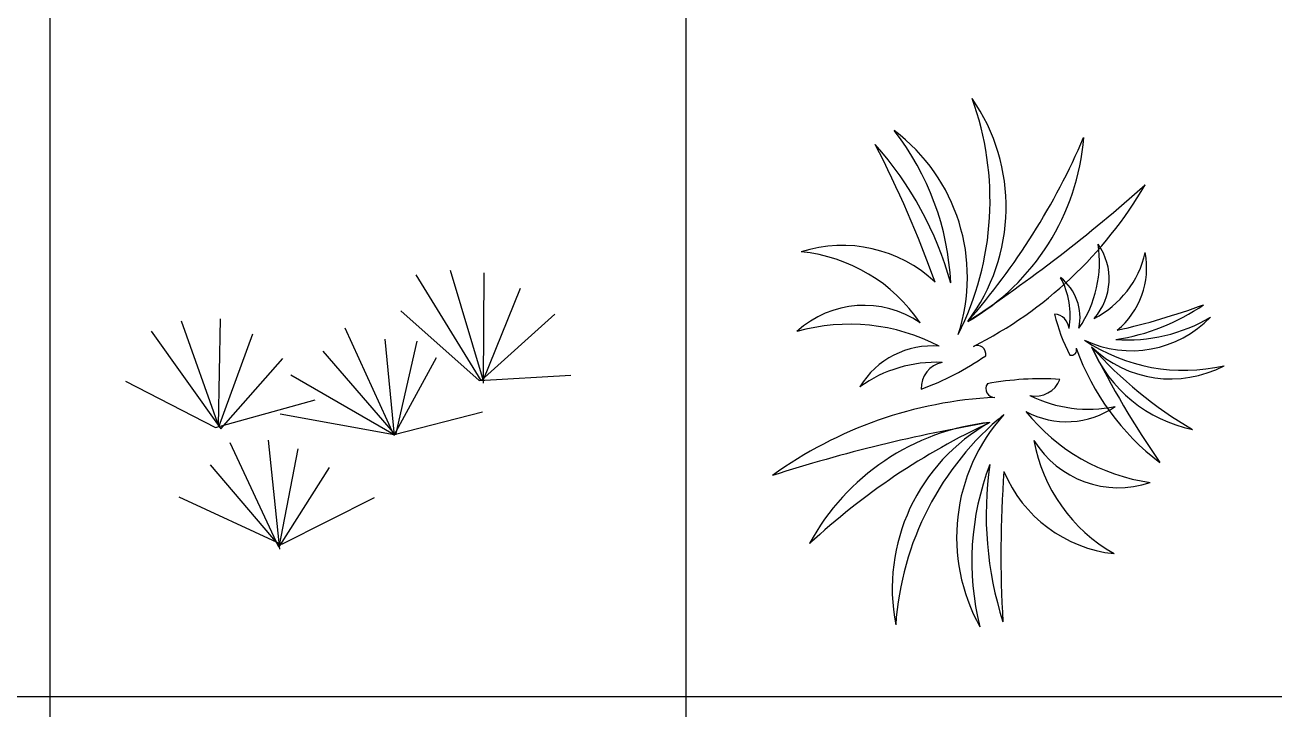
# Model space of a CAD drawing. Header units: millimetres. Extents: x -4017 to 59953, y -688 to 66564.
# Drawn here: x 16267 to 20389, y 18775 to 21033 of the extents above; entities that cross this region are included whole.
import ezdxf

# ---------------------------------------------------------------- set-up
doc = ezdxf.new("R2010")
doc.units = ezdxf.units.MM
doc.layers.add('www.cad-blocks.net', color=7, linetype='Continuous')

# ---------------------------------------------------------------- blocks, each defined once
blk = doc.blocks.new('A$C516926BB')
for p, q in [((18.8071, 38.5194), (18.8071, 0)), ((20.9051, 38.5194), (20.9051, 0)), ((0, 9.4442), (62.4121, 9.4442))]:
    blk.add_line(p, q)
blk = doc.blocks.new('A$C73194BC9')
for p, q in [((1.0705, 0.9188), (1.1799, 0.5556)), ((1.1821, 0.91), (1.1799, 0.5469)), ((1.1734, 0.5556), (0.9588, 0.9034)), ((1.1799, 0.5556), (1.3025, 0.8597)), ((0.9085, 0.7853), (1.1668, 0.5556)), ((0.1839, 0.7525), (0.3087, 0.4025)), ((0.313, 0.7591), (0.3065, 0.4069)), ((1.4164, 0.7744), (1.1734, 0.5556)), ((0.0854, 0.7175), (0.3152, 0.3959)), ((0.3087, 0.4025), (0.4203, 0.7088)), ((0.8866, 0.3741), (0.7246, 0.7284)), ((0.8559, 0.6913), (0.8866, 0.3741)), ((0.961, 0.6847), (0.891, 0.3763)), ((0.3152, 0.3959), (0.5188, 0.6278)), ((0.891, 0.3763), (0.6524, 0.6519)), ((1.0245, 0.63), (0.8866, 0.3763)), ((0, 0.5534), (0.2977, 0.4003)), ((0.8866, 0.3763), (0.5451, 0.5731)), ((1.1668, 0.5556), (1.4689, 0.5731)), ((0.2977, 0.4003), (0.6261, 0.4922)), ((0.8866, 0.3763), (0.5101, 0.4441)), ((1.1777, 0.4506), (0.8866, 0.3763)), ((0.5057, 0.0066), (0.3459, 0.35)), ((0.4707, 0.3588), (0.5079, 0)), ((0.5692, 0.3303), (0.5057, 0.0066)), ((0.5079, 0.0109), (0.2802, 0.2778)), ((0.6721, 0.2691), (0.5079, 0.0109)), ((0.5144, 0.0153), (0.1773, 0.1706)), ((0.8209, 0.1684), (0.5144, 0.0153))]:
    blk.add_line(p, q)
blk = doc.blocks.new('A$C29C54DA3')
for centre, major_axis, start_param, end_param in [((-0.2669, 1.405), (-0.9842, 0), 2.675968, 3.490217), ((0.1437, 1.3833), (-0.6267, 0), 2.495565, 3.74961), ((0.0387, 1.1521), (0.4271, 0.4271), 5.179683, 6.424005), ((-0.2967, 1.0903), (0.6262, 0.6262), 5.545775, 6.160168), ((0.2602, 1.6714), (-0.5432, 0.5432), 2.879522, 3.849461), ((-1.0919, 2.5238), (1.6305, 1.6305), 4.779361, 5.091215), ((-0.5202, 0.8241), (0.8134, 0.8134), 5.769426, 6.225278), ((-2.9872, -0.1272), (2.6465, 2.6465), 5.841805, 5.974158), ((-2.209, 5.3155), (3.6546, 3.6546), 4.511786, 4.65466), ((0.0477, 2.1451), (-1.3672, 0), 2.037099, 2.613462), ((0.2303, 0.8106), (-0.3154, 0.3154), -1.54135, -0.475975), ((0.6922, 1.2026), (-0.273, 0.273), 3.32616, 4.077105), ((0.9136, 1.1464), (-0.139, 0.139), 3.203101, 4.545177), ((0.0407, 0.6987), (0.3815, 0.3815), 6.093753, 6.96856), ((0.9134, 1.3043), (0.2289, 0.2289), 4.400311, 5.275118), ((0.9661, 1.1831), (0.1892, 0.1892), 4.61919, 5.684564), ((0.8466, 1.0185), (-0.1185, 0.1185), 3.721933, 4.832691), ((0.7239, 1.0264), (0.1823, 0.1823), 5.327753, 5.99914), ((0.3018, 0.7313), (-0.2317, 0.2317), -1.386642, -0.044566), ((1.0292, 1.6291), (0.4881, 0.4881), 4.075984, 4.531836), ((0.6438, 3.1679), (-1.5879, 1.5879), 2.577567, 2.70992), ((0.254, 0.3535), (-0.4549, 0.4549), -1.263584, -0.512638), ((1.4912, 1.1613), (0.4072, 0.4072), 2.585451, 2.836195), ((0.9261, 0.9786), (-0.0368, 0.0368), 4.005867, 5.415666), ((1.1835, 1.2721), (-0.2563, 0.2563), 1.915444, 3.159767), ((1.1713, 1.4764), (0.3757, 0.3757), 3.852333, 4.466727), ((0.5271, 0.6464), (0.1974, 0.1974), 0.702986, 1.813744), ((0.675, 0.8981), (0.0203, 0.0203), 5.316735, 7.524534), ((0.9856, 0.9119), (-0.0122, 0.0122), 2.052497, 4.260295), ((1.7742, 1.1939), (0.5801, 0.5801), 2.69985, 3.276213), ((1.3566, 1.4356), (-0.4176, 0.4176), 1.767923, 2.582173), ((1.4765, 1.1022), (0.3259, 0.3259), 2.756876, 3.726815), ((2.0833, 1.8447), (0.9783, 0.9783), 3.085918, 3.397772), ((3.8278, 2.305), (2.1927, 2.1927), 2.818343, 2.961218), ((1.3135, 1.1927), (0.2659, 0.2659), 3.158317, 4.412362), ((0.539, 0.4418), (0.3038, 0.3038), 0.73801, 1.409398), ((0.5767, 0.7862), (0.0613, 0.0613), 0.986921, 2.396719), ((0.1593, 1.6836), (0.6786, 0.6786), 4.278894, 4.529637), ((0.7322, 0.7844), (-0.0203, 0.0203), 0.187454, 2.395253), ((0.8856, -0.1426), (-0.6786, 0.6786), -0.850388, -0.599644), ((0.8674, 0.8469), (-0.0613, 0.0613), 2.140825, 3.550624), ((0.8008, -0.6098), (-1.3672, 0), -1.521387, -0.945024), ((1.0413, 1.1465), (-0.3038, 0.3038), 1.891914, 2.563302), ((0.9694, 0.9546), (-0.1974, 0.1974), 1.85689, 2.967649), ((1.3377, 1.1119), (0.4549, 0.4549), 3.031913, 3.782859), ((1.5805, -4.4225), (-3.6546, 3.6546), -0.617496, -0.474621), ((0.7984, -0.0906), (0.5432, 0.5432), 0.891833, 1.861773), ((1.6895, -1.4175), (1.6305, 1.6305), 1.220876, 1.53273), ((1.0215, 0.1256), (-0.6267, 0), -1.062919, 0.191125), ((1.3882, -0.0605), (-0.9842, 0), -0.882517, -0.068268), ((1.2111, 0.2945), (-0.4271, 0.4271), 0.050402, 1.294724), ((1.393, 0.7099), (0.3815, 0.3815), 2.535268, 3.410075), ((1.141, 0.7858), (-0.2317, 0.2317), 1.338058, 2.680135), ((1.5428, 0.2152), (0.6262, 0.6262), 1.987291, 2.601684), ((1.855, 0.3681), (0.8134, 0.8134), 2.210941, 2.666793), ((4.4958, 0.239), (2.6465, 2.6465), 2.28332, 2.415673), ((1.1742, 0.6843), (-0.3154, 0.3154), 1.18335, 2.248725)]:
    blk.add_ellipse(centre, major_axis=major_axis, ratio=1, start_param=start_param, end_param=end_param)

msp = doc.modelspace()

# ---------------------------------------------------------------- block references
at = {"xscale": 1000, "yscale": 1000, "zscale": 1000}
for name, p in [('A$C29C54DA3', (18731.8, 19049.8)), ('A$C73194BC9', (16597.9, 19305.8))]:
    msp.add_blockref(name, p, dxfattribs=at)
at = {"layer": 'www.cad-blocks.net', "color": 155, "true_color": 0x546d8e, "xscale": 1000, "yscale": 1000, "zscale": 1000}
msp.add_blockref('A$C516926BB', (-2458.7, 9375.6), dxfattribs=at)

doc.saveas('drawing.dxf')
